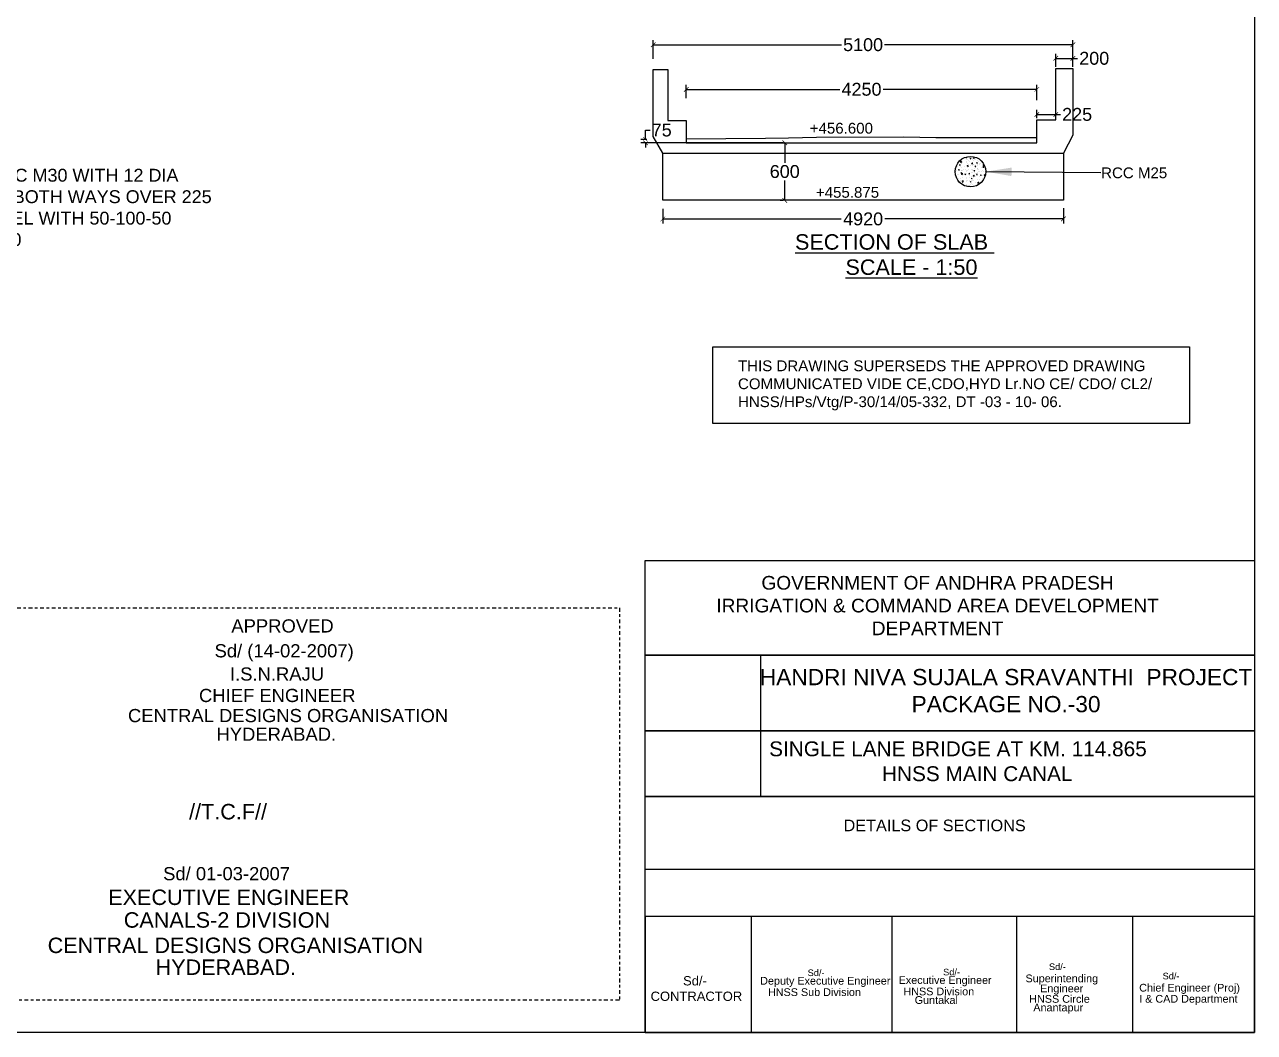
# Model space of a CAD drawing. Header units: inches. Extents: x 409 to 17534, y 400 to 10656.
# Drawn here: x 467.86 to 515.61, y 399.83 to 438.98 of the extents above; entities that cross this region are included whole.
import ezdxf

# ---------------------------------------------------------------- set-up
doc = ezdxf.new("R2010")
doc.units = ezdxf.units.IN
doc.header["$LTSCALE"] = 15
doc.header["$MEASUREMENT"] = 0
doc.linetypes.add('DASHDOT', pattern=[1, 0.5, -0.25, 0, -0.25])
for name, color, linetype in [('DIMENSION', 255, 'Continuous'), ('DRAWING', 7, 'Continuous'), ('HATCH', 7, 'Continuous'), ('TEXT', 255, 'Continuous')]:
    doc.layers.add(name, color=color, linetype=linetype)
doc.styles.get("Standard").update_dxf_attribs({"font": 'arial.ttf'})
doc.styles.add('TIMES NEW ROMAN', font='times.ttf')
doc.dimstyles.new('dig', dxfattribs={"dimtxt": 0.1875, "dimasz": 0.18, "dimexe": 0.18, "dimexo": 0.0625, "dimgap": 0.09, "dimtad": 0, "dimtih": 1, "dimtoh": 1, "dimdec": 4, "dimzin": 0, "dimdsep": 46, "dimtxsty": 'Standard', "dimblk": 'ARCHTICK', "dimcen": 0.09, "dimadec": 0, "dimazin": 0, "dimtfac": 1, "dimtdec": 4, "dimtofl": 0, "dimtmove": 0, "dimatfit": 3, "dimldrblk": 'ARCHTICK', "dimfxl": 1, "dimtolj": 1, "dimtzin": 0, "dimarcsym": 0})
doc.dimstyles.new('ISO-25', dxfattribs={"dimtxt": 0.636364, "dimasz": 1, "dimexe": 1.25, "dimexo": 0.625, "dimtad": 0, "dimtih": 1, "dimtoh": 1, "dimlfac": 100, "dimtxsty": 'TIMES NEW ROMAN', "dimcen": 2.5, "dimadec": 0, "dimazin": 0, "dimtfac": 1, "dimtmove": 0, "dimatfit": 3, "dimfxl": 1, "dimarcsym": 0})

# ---------------------------------------------------------------- blocks, each defined once
blk = doc.blocks.new('_ArchTick')
at = {"color": 0, "linetype": 'ByBlock', "const_width": 0.15}
blk.add_lwpolyline([(-0.5, -0.5), (0.5, 0.5)], dxfattribs=at)
blk = doc.blocks.new('*D87')
at = {"layer": 'Defpoints', "color": 0, "ltscale": 0.02, "transparency": 16777216}
for p in [(492.644, 431.879), (508.195, 431.91), (508.195, 431.428)]:
    blk.add_point(p, dxfattribs=at)
at = {"layer": 'DIMENSION', "color": 0, "lineweight": -2, "ltscale": 0.02, "transparency": 16777216}
for p, q in [((492.644, 431.817), (492.644, 431.248)), ((508.195, 431.847), (508.195, 431.248)), ((492.644, 431.428), (499.574, 431.428)), ((508.195, 431.428), (501.265, 431.428))]:
    blk.add_line(p, q, dxfattribs=at)
at = {"layer": 'DIMENSION', "color": 0, "lineweight": -2, "ltscale": 0.02, "transparency": 16777216, "xscale": 0.18, "yscale": 0.18, "zscale": 0.18, "rotation": 180}
blk.add_blockref('_ArchTick', (492.644, 431.428), dxfattribs=at)
at = {"layer": 'DIMENSION', "color": 0, "lineweight": -2, "ltscale": 0.02, "transparency": 16777216, "xscale": 0.18, "yscale": 0.18, "zscale": 0.18}
blk.add_blockref('_ArchTick', (508.195, 431.428), dxfattribs=at)
at = {"layer": 'DIMENSION', "color": 0, "ltscale": 0.02, "transparency": 16777216, "insert": (500.42, 431.428), "char_height": 0.5, "attachment_point": 5}
blk.add_mtext('\\A1;4920', dxfattribs=at)
blk = doc.blocks.new('*D90')
at = {"layer": 'Defpoints', "color": 0, "ltscale": 0.02, "transparency": 16777216}
for p in [(497.377, 434.388), (497.377, 432.153), (497.377, 432.153)]:
    blk.add_point(p, dxfattribs=at)
at = {"layer": 'DIMENSION', "color": 0, "lineweight": -2, "ltscale": 0.02, "transparency": 16777216}
for p, q in [((497.315, 434.388), (497.197, 434.388)), ((497.377, 434.388), (497.377, 433.616)), ((497.377, 432.153), (497.377, 432.925)), ((497.315, 432.153), (497.197, 432.153))]:
    blk.add_line(p, q, dxfattribs=at)
at = {"layer": 'DIMENSION', "color": 0, "lineweight": -2, "ltscale": 0.02, "transparency": 16777216, "xscale": 0.18, "yscale": 0.18, "zscale": 0.18}
for p, rotation in [((497.377, 434.388), 90), ((497.377, 432.153), 270)]:
    blk.add_blockref('_ArchTick', p, dxfattribs=dict(at, rotation=rotation))
at = {"layer": 'DIMENSION', "color": 0, "ltscale": 0.02, "transparency": 16777216, "insert": (497.377, 433.27), "char_height": 0.5, "attachment_point": 5}
blk.add_mtext('\\A1;600', dxfattribs=at)
blk = doc.blocks.new('*D91')
at = {"layer": 'Defpoints', "color": 0, "ltscale": 0.02, "transparency": 16777216}
for p in [(507.9, 435.489), (507.164, 435.284), (507.9, 435.284)]:
    blk.add_point(p, dxfattribs=at)
at = {"layer": 'DIMENSION', "color": 0, "lineweight": -2, "ltscale": 0.02, "transparency": 16777216}
for p, q in [((507.164, 435.347), (507.164, 435.669)), ((507.164, 435.489), (507.9, 435.489)), ((507.9, 435.347), (507.9, 435.669)), ((507.9, 435.489), (508.08, 435.489))]:
    blk.add_line(p, q, dxfattribs=at)
at = {"layer": 'DIMENSION', "color": 0, "lineweight": -2, "ltscale": 0.02, "transparency": 16777216, "xscale": 0.18, "yscale": 0.18, "zscale": 0.18, "rotation": 180}
blk.add_blockref('_ArchTick', (507.164, 435.489), dxfattribs=at)
at = {"layer": 'DIMENSION', "color": 0, "lineweight": -2, "ltscale": 0.02, "transparency": 16777216, "xscale": 0.18, "yscale": 0.18, "zscale": 0.18}
blk.add_blockref('_ArchTick', (507.9, 435.489), dxfattribs=at)
at = {"layer": 'DIMENSION', "color": 0, "ltscale": 0.02, "transparency": 16777216, "insert": (508.729, 435.489), "char_height": 0.5, "attachment_point": 5}
blk.add_mtext('\\A1;225', dxfattribs=at)
blk = doc.blocks.new('*D92')
at = {"layer": 'Defpoints', "color": 0, "ltscale": 0.02, "transparency": 16777216}
for p in [(508.568, 437.667), (507.9, 437.278), (508.568, 437.278)]:
    blk.add_point(p, dxfattribs=at)
at = {"layer": 'DIMENSION', "color": 0, "lineweight": -2, "ltscale": 0.02, "transparency": 16777216}
for p, q in [((507.9, 437.341), (507.9, 437.847)), ((507.9, 437.667), (508.568, 437.667)), ((508.568, 437.341), (508.568, 437.847)), ((508.568, 437.667), (508.748, 437.667))]:
    blk.add_line(p, q, dxfattribs=at)
at = {"layer": 'DIMENSION', "color": 0, "lineweight": -2, "ltscale": 0.02, "transparency": 16777216, "xscale": 0.18, "yscale": 0.18, "zscale": 0.18, "rotation": 180}
blk.add_blockref('_ArchTick', (507.9, 437.667), dxfattribs=at)
at = {"layer": 'DIMENSION', "color": 0, "lineweight": -2, "ltscale": 0.02, "transparency": 16777216, "xscale": 0.18, "yscale": 0.18, "zscale": 0.18}
blk.add_blockref('_ArchTick', (508.568, 437.667), dxfattribs=at)
at = {"layer": 'DIMENSION', "color": 0, "ltscale": 0.02, "transparency": 16777216, "insert": (509.393, 437.667), "char_height": 0.5, "attachment_point": 5}
blk.add_mtext('\\A1;200', dxfattribs=at)
blk = doc.blocks.new('*D88')
at = {"layer": 'Defpoints', "color": 0, "ltscale": 0.02, "transparency": 16777216}
for p in [(507.164, 436.464), (493.553, 436.064), (507.164, 435.976)]:
    blk.add_point(p, dxfattribs=at)
at = {"layer": 'DIMENSION', "color": 0, "lineweight": -2, "ltscale": 0.02, "transparency": 16777216}
for p, q in [((493.553, 436.126), (493.553, 436.644)), ((493.553, 436.464), (499.512, 436.464)), ((507.164, 436.464), (501.204, 436.464)), ((507.164, 436.038), (507.164, 436.644))]:
    blk.add_line(p, q, dxfattribs=at)
at = {"layer": 'DIMENSION', "color": 0, "lineweight": -2, "ltscale": 0.02, "transparency": 16777216, "xscale": 0.18, "yscale": 0.18, "zscale": 0.18, "rotation": 180}
blk.add_blockref('_ArchTick', (493.553, 436.464), dxfattribs=at)
at = {"layer": 'DIMENSION', "color": 0, "lineweight": -2, "ltscale": 0.02, "transparency": 16777216, "xscale": 0.18, "yscale": 0.18, "zscale": 0.18}
blk.add_blockref('_ArchTick', (507.164, 436.464), dxfattribs=at)
at = {"layer": 'DIMENSION', "color": 0, "ltscale": 0.02, "transparency": 16777216, "insert": (500.358, 436.464), "char_height": 0.5, "attachment_point": 5}
blk.add_mtext('\\A1;4250', dxfattribs=at)
blk = doc.blocks.new('*D89')
at = {"layer": 'Defpoints', "color": 0, "ltscale": 0.02, "transparency": 16777216}
for p in [(508.568, 438.196), (492.271, 437.592), (508.568, 437.667)]:
    blk.add_point(p, dxfattribs=at)
at = {"layer": 'DIMENSION', "color": 0, "lineweight": -2, "ltscale": 0.02, "transparency": 16777216}
for p, q in [((492.271, 437.655), (492.271, 438.376)), ((508.568, 437.73), (508.568, 438.376)), ((492.271, 438.196), (499.583, 438.196)), ((508.568, 438.196), (501.255, 438.196))]:
    blk.add_line(p, q, dxfattribs=at)
at = {"layer": 'DIMENSION', "color": 0, "lineweight": -2, "ltscale": 0.02, "transparency": 16777216, "xscale": 0.18, "yscale": 0.18, "zscale": 0.18, "rotation": 180}
blk.add_blockref('_ArchTick', (492.271, 438.196), dxfattribs=at)
at = {"layer": 'DIMENSION', "color": 0, "lineweight": -2, "ltscale": 0.02, "transparency": 16777216, "xscale": 0.18, "yscale": 0.18, "zscale": 0.18}
blk.add_blockref('_ArchTick', (508.568, 438.196), dxfattribs=at)
at = {"layer": 'DIMENSION', "color": 0, "ltscale": 0.02, "transparency": 16777216, "insert": (500.419, 438.196), "char_height": 0.5, "attachment_point": 5}
blk.add_mtext('\\A1;5100', dxfattribs=at)
blk = doc.blocks.new('*D93')
at = {"layer": 'Defpoints', "color": 0, "ltscale": 0.02, "transparency": 16777216}
for p in [(491.973, 434.521), (492.092, 434.521), (497.377, 434.388)]:
    blk.add_point(p, dxfattribs=at)
at = {"layer": 'DIMENSION', "color": 0, "lineweight": -2, "ltscale": 0.02, "transparency": 16777216}
for p, q in [((492.029, 434.521), (491.793, 434.521)), ((491.973, 434.521), (491.973, 434.881)), ((491.973, 434.881), (492.153, 434.881)), ((497.315, 434.388), (491.793, 434.388)), ((491.973, 434.388), (491.973, 434.208))]:
    blk.add_line(p, q, dxfattribs=at)
at = {"layer": 'DIMENSION', "color": 0, "lineweight": -2, "ltscale": 0.02, "transparency": 16777216, "xscale": 0.18, "yscale": 0.18, "zscale": 0.18}
for p, rotation in [((491.973, 434.521), 270), ((491.973, 434.388), 90)]:
    blk.add_blockref('_ArchTick', p, dxfattribs=dict(at, rotation=rotation))
at = {"layer": 'DIMENSION', "color": 0, "ltscale": 0.02, "transparency": 16777216, "insert": (492.6, 434.881), "char_height": 0.5, "attachment_point": 5}
blk.add_mtext('\\A1;75', dxfattribs=at)

msp = doc.modelspace()

# ---------------------------------------------------------------- linework, layer by layer
at = {"ltscale": 0.02}
msp.add_lwpolyline([(409.29096, 472.42941), (515.61234, 472.42941), (515.61234, 399.82977), (409.29096, 399.82977)], close=True, dxfattribs=at)
at = {"layer": 'DRAWING', "ltscale": 0.02}
for points in [[(492.64361, 433.98847), (492.27059, 434.63592), (492.27059, 437.23226), (492.83417, 437.23226), (492.83417, 435.25281), (493.55289, 435.25281), (493.55289, 434.38777), (507.16351, 434.38777), (507.16351, 435.28443), (507.90032, 435.28443), (507.90032, 437.27848), (508.5677, 437.27848), (508.5677, 434.68003), (508.1954, 433.98847)], [(493.55289, 434.54593), (496.63617, 434.57188), (497.52653, 434.58187), (498.61195, 434.61184), (502.00458, 434.62022), (503.23714, 434.59773), (507.16351, 434.59773)]]:
    msp.add_lwpolyline(points, dxfattribs=at)
msp.add_lwpolyline([(492.64361, 433.98847), (508.1954, 433.98847), (508.1954, 432.15305), (492.64361, 432.15305)], close=True, dxfattribs=at)
at = {"layer": 'HATCH', "linetype": 'Continuous', "ltscale": 0.02}
for p, q in [((504.18561, 433.61404), (504.18561, 433.61404)), ((504.18771, 433.64881), (504.22032, 433.68279)), ((504.18771, 433.64881), (504.22494, 433.64304)), ((504.22513, 433.64278), (504.2205, 433.68253)), ((504.22493, 433.64324), (504.25424, 433.65449)), ((504.22493, 433.64324), (504.24576, 433.6292)), ((504.24051, 433.57659), (504.24051, 433.57659)), ((504.2456, 433.71594), (504.2456, 433.71594)), ((504.24594, 433.62892), (504.25443, 433.65422)), ((504.2536, 433.58197), (504.2536, 433.58197)), ((504.28497, 433.66027), (504.28497, 433.66027)), ((504.29572, 433.77913), (504.29572, 433.77913)), ((504.33688, 433.79474), (504.33688, 433.79474)), ((504.40949, 433.81156), (504.42966, 433.8356)), ((504.40949, 433.81156), (504.4345, 433.80937)), ((504.42514, 433.73852), (504.42514, 433.73852)), ((504.42878, 433.79408), (504.42878, 433.79408)), ((504.43469, 433.80909), (504.42985, 433.83533)), ((504.44996, 433.64884), (504.44996, 433.64884)), ((504.45194, 433.60339), (504.45194, 433.60339)), ((504.45703, 433.74273), (504.45703, 433.74273)), ((504.47705, 433.57253), (504.47705, 433.57253)), ((504.52908, 433.70217), (504.52908, 433.70217)), ((504.55475, 433.66264), (504.55475, 433.66264)), ((504.56008, 433.81394), (504.56008, 433.81394)), ((504.56033, 433.7853), (504.56033, 433.7853)), ((504.57664, 433.77825), (504.60595, 433.7895)), ((504.57664, 433.77825), (504.59746, 433.7642)), ((504.59765, 433.76393), (504.60614, 433.78922)), ((504.63444, 433.57953), (504.66704, 433.61351)), ((504.63444, 433.57953), (504.67167, 433.57376)), ((504.64859, 433.72907), (504.64859, 433.72907)), ((504.66487, 433.82773), (504.66487, 433.82773)), ((504.67186, 433.5735), (504.66723, 433.61325)), ((504.66935, 433.63477), (504.66935, 433.63477)), ((504.6729, 433.83598), (504.6729, 433.83598)), ((504.67444, 433.77412), (504.67444, 433.77412)), ((504.68894, 433.55568), (504.68894, 433.55568)), ((504.7005, 433.56309), (504.7005, 433.56309)), ((504.70972, 433.78529), (504.7299, 433.80934)), ((504.70972, 433.78529), (504.73474, 433.7831)), ((504.71328, 433.68351), (504.71328, 433.68351)), ((504.73493, 433.78282), (504.73009, 433.80906)), ((504.7732, 433.74407), (504.7732, 433.74407)), ((504.78378, 433.77586), (504.78378, 433.77586)), ((504.82649, 433.60972), (504.8558, 433.62097)), ((504.82649, 433.60972), (504.84732, 433.59568)), ((504.8475, 433.5954), (504.85599, 433.62069)), ((504.87204, 433.71963), (504.87204, 433.71963)), ((504.88427, 433.66425), (504.88427, 433.66425)), ((504.93306, 433.59759), (504.93306, 433.59759)), ((504.97231, 433.56701), (504.97231, 433.56701)), ((504.01542, 433.26843), (504.01542, 433.26843)), ((504.02051, 433.40777), (504.02051, 433.40777)), ((504.0369, 433.32129), (504.0369, 433.32129)), ((504.03962, 433.08832), (504.03962, 433.08832)), ((504.07549, 433.44894), (504.07549, 433.44894)), ((504.08881, 433.15531), (504.08881, 433.15531)), ((504.11961, 433.15356), (504.11961, 433.15356)), ((504.12309, 433.33971), (504.1524, 433.35096)), ((504.12309, 433.33971), (504.14391, 433.32566)), ((504.1441, 433.32539), (504.15258, 433.35068)), ((504.16733, 433.52297), (504.18751, 433.54702)), ((504.16733, 433.52297), (504.19235, 433.52078)), ((504.17209, 433.36808), (504.17209, 433.36808)), ((504.18344, 433.22212), (504.18344, 433.22212)), ((504.19254, 433.5205), (504.1877, 433.54674)), ((504.20072, 433.47188), (504.20072, 433.47188)), ((504.2244, 433.16735), (504.2244, 433.16735)), ((504.22524, 433.15856), (504.22524, 433.15856)), ((504.22541, 433.20811), (504.24559, 433.23216)), ((504.22541, 433.20811), (504.25043, 433.20592)), ((504.22973, 433.31865), (504.22973, 433.31865)), ((504.23033, 433.2979), (504.23033, 433.2979)), ((504.23542, 433.43725), (504.23542, 433.43725)), ((504.24321, 433.17178), (504.27581, 433.20576)), ((504.24321, 433.17178), (504.28044, 433.16601)), ((504.25062, 433.20564), (504.24578, 433.23188)), ((504.26035, 433.31185), (504.26035, 433.31185)), ((504.28062, 433.16575), (504.276, 433.2055)), ((504.28374, 433.13022), (504.28374, 433.13022)), ((504.31226, 433.14587), (504.31226, 433.14587)), ((504.33452, 433.33245), (504.33452, 433.33245)), ((504.33985, 433.48375), (504.33985, 433.48375)), ((504.37294, 433.17118), (504.40225, 433.18243)), ((504.37294, 433.17118), (504.39376, 433.15713)), ((504.38293, 433.18822), (504.38293, 433.18822)), ((504.39395, 433.15686), (504.40244, 433.18215)), ((504.39554, 433.35864), (504.39554, 433.35864)), ((504.42755, 433.26403), (504.42755, 433.26403)), ((504.43667, 433.18536), (504.43667, 433.18536)), ((504.44176, 433.3247), (504.44176, 433.3247)), ((504.44463, 433.49754), (504.44463, 433.49754)), ((504.44483, 433.51378), (504.44483, 433.51378)), ((504.44685, 433.46404), (504.44685, 433.46404)), ((504.46756, 433.4967), (504.48774, 433.52075)), ((504.46756, 433.4967), (504.49258, 433.49451)), ((504.47479, 433.47471), (504.5041, 433.48596)), ((504.47479, 433.47471), (504.49561, 433.46067)), ((504.4838, 433.30241), (504.4838, 433.30241)), ((504.49277, 433.49423), (504.48793, 433.52047)), ((504.49305, 433.35332), (504.49305, 433.35332)), ((504.4958, 433.46039), (504.50429, 433.48569)), ((504.52564, 433.18184), (504.54582, 433.20589)), ((504.52564, 433.18184), (504.55066, 433.17966)), ((504.52785, 433.17212), (504.52785, 433.17212)), ((504.53571, 433.13643), (504.53571, 433.13643)), ((504.55085, 433.17938), (504.54601, 433.20562)), ((504.60316, 433.51841), (504.60316, 433.51841)), ((504.61899, 433.3492), (504.61899, 433.3492)), ((504.64729, 433.22303), (504.64729, 433.22303)), ((504.64899, 433.0774), (504.64899, 433.0774)), ((504.65408, 433.21674), (504.65408, 433.21674)), ((504.65917, 433.35608), (504.65917, 433.35608)), ((504.66426, 433.49543), (504.66426, 433.49543)), ((504.67166, 433.30593), (504.67166, 433.30593)), ((504.68994, 433.1025), (504.72254, 433.13648)), ((504.68994, 433.1025), (504.72716, 433.09672)), ((504.70724, 433.29297), (504.70724, 433.29297)), ((504.72735, 433.09646), (504.72273, 433.13622)), ((504.72465, 433.30618), (504.75395, 433.31743)), ((504.72465, 433.30618), (504.74547, 433.29214)), ((504.74566, 433.29186), (504.75414, 433.31716)), ((504.75208, 433.23682), (504.75208, 433.23682)), ((504.7574, 433.38812), (504.7574, 433.38812)), ((504.75916, 433.12698), (504.75916, 433.12698)), ((504.7678, 433.47043), (504.78798, 433.49448)), ((504.7678, 433.47043), (504.79282, 433.46824)), ((504.77196, 433.21402), (504.77196, 433.21402)), ((504.79301, 433.46797), (504.78817, 433.4942)), ((504.80049, 433.0926), (504.80049, 433.0926)), ((504.82588, 433.15558), (504.84606, 433.17963)), ((504.82588, 433.15558), (504.8509, 433.15339)), ((504.84244, 433.33975), (504.84244, 433.33975)), ((504.85108, 433.15311), (504.84624, 433.17935)), ((504.86219, 433.40192), (504.86219, 433.40192)), ((504.86391, 433.10687), (504.86391, 433.10687)), ((504.86752, 433.55322), (504.86752, 433.55322)), ((504.869, 433.24621), (504.869, 433.24621)), ((504.87409, 433.38556), (504.87409, 433.38556)), ((504.87918, 433.5249), (504.87918, 433.5249)), ((504.91061, 433.25769), (504.91061, 433.25769)), ((504.91577, 433.34783), (504.91577, 433.34783)), ((504.92395, 433.55365), (504.92395, 433.55365)), ((504.93069, 433.28353), (504.93069, 433.28353)), ((504.9745, 433.13765), (505.00381, 433.1489)), ((504.9745, 433.13765), (504.99532, 433.12361)), ((504.98261, 433.11754), (504.98261, 433.11754)), ((504.99551, 433.12333), (505.004, 433.14863)), ((505.01607, 433.25592), (505.01607, 433.25592)), ((505.02072, 433.42279), (505.02072, 433.42279)), ((505.06485, 433.1274), (505.06485, 433.1274)), ((505.06589, 433.33031), (505.06589, 433.33031)), ((505.06803, 433.44417), (505.08821, 433.46822)), ((505.06803, 433.44417), (505.09305, 433.44198)), ((505.07533, 433.13367), (505.07533, 433.13367)), ((505.07635, 433.44119), (505.10566, 433.45244)), ((505.07635, 433.44119), (505.09717, 433.42715)), ((505.08042, 433.27301), (505.08042, 433.27301)), ((505.08117, 433.51025), (505.11264, 433.54304)), ((505.08117, 433.51025), (505.1184, 433.50447)), ((505.08551, 433.41235), (505.08551, 433.41235)), ((505.09324, 433.4417), (505.0884, 433.46794)), ((505.0906, 433.5517), (505.0906, 433.5517)), ((505.09736, 433.42687), (505.10585, 433.45216)), ((505.11859, 433.50421), (505.11448, 433.53956)), ((505.12611, 433.12931), (505.14629, 433.15336)), ((505.12611, 433.12931), (505.15113, 433.12712)), ((505.15132, 433.12684), (505.14648, 433.15308)), ((505.15414, 433.27409), (505.15414, 433.27409)), ((505.15989, 433.38973), (505.15989, 433.38973)), ((505.17496, 433.2925), (505.17496, 433.2925)), ((504.03772, 433.0425), (504.05055, 433.04742)), ((504.04408, 433.0273), (504.05074, 433.04714)), ((504.11428, 433.00226), (504.11428, 433.00226)), ((504.1627, 432.85804), (504.1627, 432.85804)), ((504.19949, 432.94183), (504.19949, 432.94183)), ((504.21506, 432.87987), (504.21506, 432.87987)), ((504.22015, 433.01922), (504.22015, 433.01922)), ((504.23075, 432.93197), (504.23075, 432.93197)), ((504.27109, 432.86764), (504.3004, 432.87889)), ((504.27109, 432.86764), (504.29192, 432.8536)), ((504.27281, 433.02313), (504.27281, 433.02313)), ((504.28349, 432.89326), (504.30367, 432.91731)), ((504.28349, 432.89326), (504.30851, 432.89107)), ((504.2921, 432.85332), (504.30059, 432.87861)), ((504.3087, 432.89079), (504.30386, 432.91703)), ((504.319, 432.87575), (504.319, 432.87575)), ((504.4214, 432.76733), (504.4214, 432.76733)), ((504.42173, 432.74154), (504.42173, 432.74154)), ((504.42632, 432.73398), (504.42632, 432.73398)), ((504.42649, 432.90667), (504.42649, 432.90667)), ((504.42705, 432.89284), (504.42705, 432.89284)), ((504.43158, 433.04601), (504.43158, 433.04601)), ((504.4436, 432.98373), (504.4436, 432.98373)), ((504.4542, 432.92253), (504.4542, 432.92253)), ((504.52095, 432.69911), (504.55026, 432.71036)), ((504.52095, 432.69911), (504.54177, 432.68507)), ((504.53184, 432.90663), (504.53184, 432.90663)), ((504.53717, 433.05793), (504.53717, 433.05793)), ((504.54196, 432.68479), (504.55045, 432.71008)), ((504.54245, 432.86631), (504.54245, 432.86631)), ((504.58026, 432.76241), (504.58026, 432.76241)), ((504.58372, 432.86699), (504.6039, 432.89104)), ((504.58372, 432.86699), (504.60874, 432.8648)), ((504.59437, 432.70032), (504.59437, 432.70032)), ((504.60893, 432.86452), (504.60409, 432.89076)), ((504.6228, 433.00265), (504.65211, 433.0139)), ((504.6228, 433.00265), (504.64362, 432.9886)), ((504.63881, 432.79871), (504.63881, 432.79871)), ((504.64196, 433.07173), (504.64196, 433.07173)), ((504.64381, 432.98833), (504.65229, 433.01362)), ((504.6439, 432.93805), (504.6439, 432.93805)), ((504.67043, 432.77588), (504.67043, 432.77588)), ((504.67765, 432.91309), (504.67765, 432.91309)), ((504.68771, 433.02563), (504.68771, 433.02563)), ((504.69037, 432.92751), (504.69037, 432.92751)), ((504.7659, 432.85686), (504.7659, 432.85686)), ((504.84461, 432.79721), (504.84461, 432.79721)), ((504.85373, 432.82818), (504.85373, 432.82818)), ((504.85882, 432.96753), (504.85882, 432.96753)), ((504.87265, 432.83412), (504.90196, 432.84537)), ((504.87265, 432.83412), (504.89347, 432.82007)), ((504.88396, 432.84072), (504.90414, 432.86477)), ((504.88396, 432.84072), (504.90898, 432.83853)), ((504.89366, 432.8198), (504.90215, 432.84509)), ((504.9011, 432.90365), (504.9011, 432.90365)), ((504.90916, 432.83825), (504.90432, 432.86449)), ((504.91454, 432.81778), (504.91454, 432.81778)), ((504.93182, 433.06754), (504.93182, 433.06754)), ((504.9494, 432.81101), (504.9494, 432.81101)), ((504.95473, 432.96231), (504.95473, 432.96231)), ((504.98935, 432.84742), (504.98935, 432.84742)), ((505.05952, 432.9761), (505.05952, 432.9761)), ((505.07024, 432.99432), (505.07024, 432.99432))]:
    msp.add_line(p, q, dxfattribs=at)
at = {"layer": 'HATCH', "ltscale": 0.02}
msp.add_circle((504.58867, 433.26733), 0.59372, dxfattribs=at)
at = {"layer": 'TEXT', "ltscale": 0.02}
for points in [[(494.58644, 426.45781), (513.09183, 426.45781), (513.09183, 423.48868), (494.58644, 423.48868)], [(515.61234, 399.82977), (491.95696, 399.82977), (491.95696, 418.1636), (515.61234, 418.1636)], [(491.95696, 418.1636), (515.61234, 418.1636), (515.61234, 414.49082), (491.95696, 414.49082)], [(491.95696, 414.49082), (515.61234, 414.49082), (515.61234, 411.54121), (491.95696, 411.54121)], [(491.95696, 414.49082), (496.43745, 414.49082), (496.43745, 408.99669), (491.95696, 408.99669)], [(491.95696, 411.54121), (515.61234, 411.54121), (515.61234, 408.99669), (491.95696, 408.99669)], [(491.95696, 408.99669), (515.61234, 408.99669), (515.61234, 406.15786), (491.95696, 406.15786)], [(491.95696, 399.82977), (515.61234, 399.82977), (515.61234, 404.33523), (491.95696, 404.33523)]]:
    msp.add_lwpolyline(points, close=True, dxfattribs=at)
at = {"layer": 'TEXT', "linetype": 'DASHDOT', "ltscale": 0.02}
msp.add_lwpolyline([(465.76722, 416.32246), (490.95834, 416.32246), (490.95834, 401.08287), (465.76722, 401.08287)], close=True, dxfattribs=at)
at = {"layer": 'TEXT', "ltscale": 0.02}
for points in [[(496.06787, 404.33523), (496.06787, 399.82977)], [(501.53677, 404.33523), (501.53677, 399.82977)], [(506.37394, 404.33523), (506.37394, 399.82977)], [(510.87568, 404.33523), (510.87568, 399.82977)]]:
    msp.add_lwpolyline(points, dxfattribs=at)

# ---------------------------------------------------------------- texts
at = {"layer": 'DIMENSION', "ltscale": 0.02}
for s, p in [('%%USECTION OF SLAB ', (497.77563, 430.23635)), ('%%USCALE - 1:50', (499.73483, 429.25785))]:
    msp.add_text(s, height=0.6, dxfattribs=at).set_placement(p)
at = {"layer": 'TEXT'}
for s, height, p in [(' APPROVED', 0.511659, (475.69327, 415.36475)), ('Sd/ (14-02-2007)', 0.5116594, (475.23979, 414.39869)), ('I.S.N.RAJU', 0.511659, (475.8372, 413.49761)), ('CHIEF ENGINEER', 0.5116594, (474.636, 412.66327)), ('CENTRAL DESIGNS ORGANISATION', 0.5116594, (471.87838, 411.8821)), ('HYDERABAD.', 0.511659, (475.31456, 411.15827)), ('SINGLE LANE BRIDGE AT KM. 114.865', 0.5775, (496.77204, 410.55746)), ('//T.C.F//', 0.6, (474.25007, 408.10521)), ('Sd/ 01-03-2007', 0.5116594, (473.24309, 405.74107)), ('EXECUTIVE ENGINEER', 0.6, (471.11105, 404.78009)), ('CANALS-2 DIVISION', 0.6, (471.71504, 403.89805)), ('CENTRAL DESIGNS ORGANISATION', 0.6, (468.76008, 402.91237)), ('HYDERABAD.', 0.6, (472.95214, 402.06357)), ('Sd/-', 0.25583, (507.63538, 402.25345)), ('Sd/-', 0.25583, (498.26688, 402.01793)), ('Sd/-', 0.25583, (503.52635, 402.0446)), ('Superintending ', 0.3, (506.72579, 401.77922)), ('Sd/-', 0.25583, (512.04811, 401.89064)), ('Deputy Executive Engineer', 0.3, (496.42353, 401.68596)), (' Executive Engineer', 0.3, (501.683, 401.71263)), ('HNSS Division', 0.3, (501.985, 401.27161)), ('Chief Engineer (Proj)', 0.3, (511.13851, 401.41641)), ('HNSS Sub Division', 0.3, (496.72553, 401.24494)), ('Guntakal', 0.3, (502.42241, 400.93778)), ('HNSS Circle', 0.3, (506.86986, 400.98162)), ('I & CAD Department', 0.3, (511.1386, 400.98632)), ('Anantapur', 0.3, (507.0288, 400.64778))]:
    msp.add_text(s, height=height, dxfattribs=at).set_placement(p)
for s, insert, char_height, width, attachment_point in [('+456.600', (498.34736, 435.16399), 0.418584, 2.4314571, 1), ('150 THICK APPROACH SLAB IN CC M30 WITH 12 DIA @150 C/C ON TOP & BOTTOM IN BOTH WAYS OVER 225 THICK WELL COMPACTED GRAVEL WITH 50-100-50 THICK WEARING COAT IN CC M30', (456.33391, 433.37814), 0.5, 19.3408304, 1), ('RCC M25', (509.66142, 433.43022), 0.418584, 2.6708725, 1), ('+455.875', (498.58743, 432.67229), 0.418584, 2.4314571, 1), ('THIS DRAWING SUPERSEDS THE APPROVED DRAWING COMMUNICATED VIDE CE,CDO,HYD Lr.NO CE/ CDO/ CL2/ HNSS/HPs/Vtg/P-30/14/05-332, DT -03 - 10- 06.', (495.56176, 425.93412), 0.41858365, 16.3282481, 1), ('HANDRI NIVA SUJALA SRAVANTHI  PROJECT\\PPACKAGE NO.-30', (505.97003, 413.94807), 0.63, 27, 2), (' HNSS MAIN CANAL', (500.92994, 410.16819), 0.5775, 7.9718045, 1), ('Engineer', (507.2927, 401.68907), 0.3, 1.7327149, 1)]:
    msp.add_mtext(s, dxfattribs=dict(at, insert=insert, char_height=char_height, width=width, attachment_point=attachment_point))
at = {"layer": 'TEXT', "color": 7}
for s, insert, char_height, width, attachment_point in [('GOVERNMENT OF ANDHRA PRADESH\\PIRRIGATION & COMMAND AREA DEVELOPMENT DEPARTMENT', (503.30979, 416.41078), 0.5308065, 20.4019406, 5), ('DETAILS OF SECTIONS ', (499.6604, 408.0966), 0.4511855, 7.0462068, 1), ('         Sd/-\\PCONTRACTOR', (492.16904, 401.53265), 0.3609484, 5.373782, 4)]:
    msp.add_mtext(s, dxfattribs=dict(at, insert=insert, char_height=char_height, width=width, attachment_point=attachment_point))

# ---------------------------------------------------------------- dimensions: what is measured, and where the dimension line sits
at = {"layer": 'DIMENSION', "ltscale": 0.02}
for base, p1, p2, text, picture, middle in [((508.5677, 438.19561), (492.27059, 437.59225), (508.5677, 437.6674), '5100', '*D89', (500.41915, 438.19561)), ((508.5677, 437.6674), (507.90032, 437.27848), (508.5677, 437.27848), '200', '*D92', (509.39346, 437.6674)), ((507.16351, 436.46412), (493.55289, 436.06396), (507.16351, 435.97578), '4250', '*D88', (500.3582, 436.46412)), ((507.90032, 435.48902), (507.16351, 435.28443), (507.90032, 435.28443), '225', '*D91', (508.72881, 435.48902)), ((508.1954, 431.42838), (492.64361, 431.87911), (508.1954, 431.90989), '4920', '*D87', (500.4195, 431.42838))]:
    dim = msp.add_linear_dim(base=base, p1=p1, p2=p2, text=text, dimstyle='dig', override={"dimtxt": 0.5}, dxfattribs=at)
    dim.commit()
    dim.dimension.update_dxf_attribs({"geometry": picture, "text_midpoint": middle})
for base, p2, text, picture, middle in [((491.97254, 434.5209), (492.09163, 434.5209), '75', '*D93', (492.60048, 434.8809)), ((497.37727, 432.15305), (497.37727, 432.15305), '600', '*D90', (497.37727, 433.27041))]:
    dim = msp.add_linear_dim(base=base, p1=(497.37727, 434.38777), p2=p2, angle=90, text=text, dimstyle='dig', override={"dimtxt": 0.5}, dxfattribs=at)
    dim.commit()
    dim.dimension.update_dxf_attribs({"geometry": picture, "text_midpoint": middle})

# ---------------------------------------------------------------- leaders
at = {"layer": 'TEXT', "ltscale": 0.02}
msp.add_leader([(505.18239, 433.26733), (509.65018, 433.23284)], dimstyle='ISO-25', override={"dimgap": 0.625, "dimtad": 0}, dxfattribs=at)

doc.saveas('drawing.dxf')
